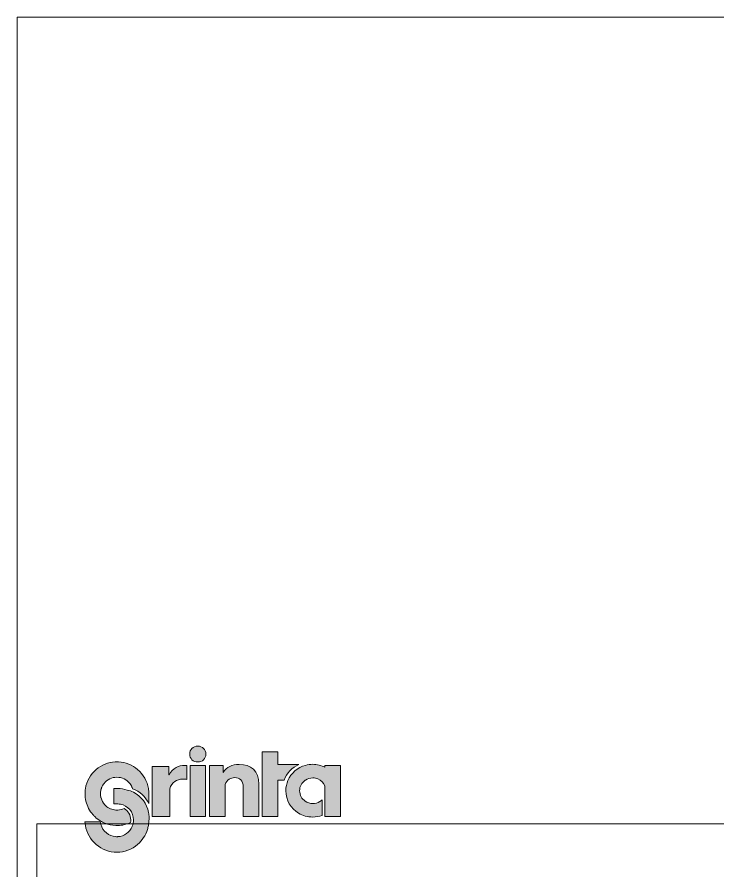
# Model space of a CAD drawing. Extents: x -559 to 4344, y -9538 to 2420.
# Drawn here: x -19 to 883, y 855 to 1953 of the extents above; entities that cross this region are included whole.
import ezdxf

# ---------------------------------------------------------------- set-up
doc = ezdxf.new("R2010")
doc.units = 0
doc.header["$MEASUREMENT"] = 0
doc.layers.add('Layer 1', color=7, linetype='Continuous', lineweight=0)

# ---------------------------------------------------------------- blocks, each defined once
blk = doc.blocks.new('Block_0')
at = {"layer": 'Layer 1', "true_color": 0x0f133d, "transparency": 33554687}
h = blk.add_hatch(color=168, dxfattribs=at)
h.dxf.hatch_style = 2
edge = h.paths.add_edge_path()
edge.add_spline(control_points=[(213.6, 1015.5), (207.5, 1015.5), (203.3, 1011.2), (203.3, 1005.2), (203.3, 999.4), (207.5, 995.1), (213.6, 995.1), (219.6, 995.1), (224, 999.4), (224, 1005.2), (224, 1011.2), (219.6, 1015.5), (213.6, 1015.5)], knot_values=[0, 0, 0, 0, 1, 1, 1, 2, 2, 2, 3, 3, 3, 4, 4, 4, 4], degree=3, periodic=0)
h = blk.add_hatch(color=168, dxfattribs=at)
h.dxf.hatch_style = 2
edge = h.paths.add_edge_path()
edge.add_spline(control_points=[(343.7, 991.7), (343.7, 991.7), (316.5, 991.7), (316.5, 991.7), (316.5, 991.7), (316.5, 1008), (316.5, 1008), (316.5, 1008), (296.5, 1008), (296.5, 1008), (296.5, 1008), (296.5, 924.9), (296.5, 924.9), (296.5, 924.9), (316.5, 924.9), (316.5, 924.9), (316.5, 924.9), (316.5, 971.8), (316.5, 971.8), (316.5, 971.8), (324.7, 971.8), (324.7, 971.8), (328, 980.7), (334.9, 988), (343.7, 991.7)], knot_values=[0, 0, 0, 0, 1, 1, 1, 2, 2, 2, 3, 3, 3, 4, 4, 4, 5, 5, 5, 6, 6, 6, 7, 7, 7, 8, 8, 8, 8], degree=3, periodic=0)
h = blk.add_hatch(color=168, dxfattribs=at)
h.dxf.hatch_style = 2
edge = h.paths.add_edge_path()
edge.add_spline(control_points=[(73.3, 935.5), (74.8, 932.5), (76.6, 929.8), (78.8, 927.4), (79.7, 926.4), (80.6, 925.5), (81.5, 924.6), (81.9, 924.2), (82.3, 923.8), (82.7, 923.5), (85, 921.5), (87.4, 919.8), (90, 918.4), (91.3, 917.7), (92.6, 917.1), (94, 916.5), (98.5, 914.7), (103.3, 913.6), (108.2, 913.4), (108.7, 913.4), (109.2, 913.4), (109.6, 913.4), (110.1, 913.4), (110.5, 913.4), (111, 913.4), (116.6, 913.6), (122.1, 914.9), (127.1, 917.3), (127.3, 918.4), (127.4, 919.5), (127.4, 920.6), (127.4, 926.9), (124, 932.4), (118.8, 935.3), (118.8, 935.3), (118.8, 935.4), (118.8, 935.4), (116.4, 934.2), (113.7, 933.5), (111, 933.3), (110.5, 933.3), (110.1, 933.3), (109.6, 933.3), (109.2, 933.3), (108.7, 933.3), (108.2, 933.3), (105.8, 933.5), (103.5, 934), (101.4, 934.9), (100.1, 935.5), (99, 936.1), (97.8, 936.8), (96.5, 937.7), (95.3, 938.8), (94.2, 940), (91.8, 942.5), (90.1, 945.6), (89.2, 948.9), (89.2, 949), (89.2, 949.1), (89.1, 949.1), (89.1, 949.1), (89.1, 949.2), (89.1, 949.2), (88.7, 950.9), (88.5, 952.6), (88.5, 954.4), (88.5, 956.1), (88.7, 957.7), (89.1, 959.4), (89.1, 959.6), (89.2, 959.7), (89.2, 959.9), (89.3, 960.1), (89.3, 960.3), (89.4, 960.5), (89.5, 960.9), (89.7, 961.3), (89.8, 961.7), (89.8, 961.8), (89.9, 962), (89.9, 962.1), (90.1, 962.5), (90.3, 963), (90.5, 963.5), (90.6, 963.6), (90.6, 963.6), (90.6, 963.7), (90.8, 964.1), (91.1, 964.5), (91.3, 964.9), (91.3, 965), (91.3, 965), (91.4, 965.1), (91.6, 965.5), (91.9, 965.9), (92.1, 966.3), (92.1, 966.3), (92.2, 966.3), (92.2, 966.4), (92.5, 966.8), (92.8, 967.2), (93.1, 967.5), (93.1, 967.6), (93.1, 967.6), (93.1, 967.6), (97, 972.5), (103, 975.5), (109.6, 975.5), (116.2, 975.5), (122.2, 972.5), (126.1, 967.6), (126.2, 967.6), (126.2, 967.6), (126.2, 967.5), (126.5, 967.2), (126.8, 966.8), (127, 966.4), (127.1, 966.3), (127.1, 966.3), (127.1, 966.3), (127.4, 965.9), (127.6, 965.5), (127.9, 965.1), (127.9, 965), (127.9, 965), (128, 964.9), (128.2, 964.5), (128.4, 964.1), (128.6, 963.7), (128.6, 963.6), (128.7, 963.6), (128.7, 963.5), (128.9, 963), (129.1, 962.6), (129.3, 962.1), (129.4, 961.9), (129.4, 961.8), (129.4, 961.7), (129.6, 961.4), (129.7, 961.1), (129.8, 960.7), (139, 957.4), (146.5, 950.5), (150.6, 941.6), (150.6, 941.6), (150.8, 956.4), (150.8, 956.4), (150.8, 956.4), (150.8, 956.4), (150.8, 956.4), (150.8, 956.4), (150.8, 956.4), (150.8, 956.4), (150.8, 956.4), (150.8, 956.4), (150.8, 956.4), (150.8, 956.4), (150.1, 961), (150.1, 961), (148.6, 970.5), (143.7, 979.2), (136.3, 985.5), (129.4, 991.4), (120.8, 994.9), (111.7, 995.4), (111.7, 995.4), (111.7, 995.3), (111.7, 995.3), (111, 995.4), (110.3, 995.4), (109.6, 995.4), (108.9, 995.4), (108.2, 995.4), (107.5, 995.3), (107.5, 995.3), (107.5, 995.4), (107.5, 995.4), (98.5, 994.9), (89.8, 991.4), (82.9, 985.5), (75.6, 979.2), (70.7, 970.5), (69.1, 961), (68.8, 958.8), (68.6, 956.6), (68.6, 954.4), (68.6, 954.4), (68.6, 954.4), (68.6, 954.4), (68.6, 947.8), (70.2, 941.3), (73.3, 935.5)], knot_values=[0, 0, 0, 0, 1, 1, 1, 2, 2, 2, 3, 3, 3, 4, 4, 4, 5, 5, 5, 6, 6, 6, 7, 7, 7, 8, 8, 8, 9, 9, 9, 10, 10, 10, 11, 11, 11, 12, 12, 12, 13, 13, 13, 14, 14, 14, 15, 15, 15, 16, 16, 16, 17, 17, 17, 18, 18, 18, 19, 19, 19, 20, 20, 20, 21, 21, 21, 22, 22, 22, 23, 23, 23, 24, 24, 24, 25, 25, 25, 26, 26, 26, 27, 27, 27, 28, 28, 28, 29, 29, 29, 30, 30, 30, 31, 31, 31, 32, 32, 32, 33, 33, 33, 34, 34, 34, 35, 35, 35, 36, 36, 36, 37, 37, 37, 38, 38, 38, 39, 39, 39, 40, 40, 40, 41, 41, 41, 42, 42, 42, 43, 43, 43, 44, 44, 44, 45, 45, 45, 46, 46, 46, 47, 47, 47, 48, 48, 48, 49, 49, 49, 50, 50, 50, 51, 51, 51, 52, 52, 52, 53, 53, 53, 54, 54, 54, 55, 55, 55, 56, 56, 56, 57, 57, 57, 58, 58, 58, 59, 59, 59, 60, 60, 60, 61, 61, 61, 62, 62, 62, 63, 63, 63, 64, 64, 64, 64], degree=3, periodic=0)
h = blk.add_hatch(color=168, dxfattribs=at)
h.dxf.hatch_style = 2
edge = h.paths.add_edge_path()
edge.add_spline(control_points=[(196.6, 990.7), (189.3, 990.4), (181.5, 987.8), (176.8, 978.4), (176.8, 978.4), (176.6, 978.4), (176.6, 978.4), (176.6, 978.4), (176.6, 989.4), (176.6, 989.4), (176.6, 989.4), (154.9, 989.4), (154.9, 989.4), (154.9, 989.4), (154.9, 924.9), (154.9, 924.9), (154.9, 924.9), (177.5, 924.9), (177.5, 924.9), (177.5, 924.9), (177.5, 960.4), (177.5, 960.4), (180, 969), (186.6, 972.9), (194, 973.2), (195.8, 973.3), (197.7, 973.2), (199.4, 972.5), (199.4, 972.5), (199.4, 990.5), (199.4, 990.5), (198.7, 990.7), (197.7, 990.8), (196.6, 990.7)], knot_values=[0, 0, 0, 0, 1, 1, 1, 2, 2, 2, 3, 3, 3, 4, 4, 4, 5, 5, 5, 6, 6, 6, 7, 7, 7, 8, 8, 8, 9, 9, 9, 10, 10, 10, 11, 11, 11, 11], degree=3, periodic=0)
h = blk.add_hatch(color=168, dxfattribs=at)
h.dxf.hatch_style = 2
h.paths.add_polyline_path([(203.7, 924.9), (223.6, 924.9), (223.6, 990.8), (203.7, 990.8)])
h = blk.add_hatch(color=168, dxfattribs=at)
h.dxf.hatch_style = 2
edge = h.paths.add_edge_path()
edge.add_spline(control_points=[(266.7, 992), (257.8, 992), (250.6, 988.4), (246.2, 981.8), (246.2, 981.8), (246.2, 990.8), (246.2, 990.8), (246.2, 990.8), (228.6, 990.8), (228.6, 990.8), (228.6, 990.8), (228.6, 924.9), (228.6, 924.9), (228.6, 924.9), (248.7, 924.9), (248.7, 924.9), (248.7, 924.9), (248.7, 966.2), (248.7, 966.2), (251.1, 972.2), (256.2, 975), (261, 975), (267.7, 975), (272.1, 971.5), (272, 962.4), (272, 962.4), (272, 924.9), (272, 924.9), (272, 924.9), (292.1, 924.9), (292.1, 924.9), (292.1, 924.9), (292.1, 966.8), (292.1, 966.8), (292.1, 983.6), (282.2, 992), (266.7, 992)], knot_values=[0, 0, 0, 0, 1, 1, 1, 2, 2, 2, 3, 3, 3, 4, 4, 4, 5, 5, 5, 6, 6, 6, 7, 7, 7, 8, 8, 8, 9, 9, 9, 10, 10, 10, 11, 11, 11, 12, 12, 12, 12], degree=3, periodic=0)
h = blk.add_hatch(color=168, dxfattribs=at)
h.dxf.hatch_style = 2
edge = h.paths.add_edge_path()
edge.add_spline(control_points=[(377, 990.8), (377, 990.8), (377, 988.4), (377, 988.4), (372.4, 990.7), (367.1, 992.1), (361.5, 992.1), (358.3, 992.1), (355.2, 991.6), (352.2, 990.8), (342, 988), (333.7, 980.8), (329.6, 971.4), (327.8, 967.3), (326.8, 962.9), (326.8, 958.2), (326.8, 946), (333.4, 935.3), (343.3, 929.3), (348.6, 926.1), (354.8, 924.3), (361.5, 924.3), (365.7, 924.3), (369.7, 925), (373.4, 926.3), (373.4, 926.3), (373.4, 946.4), (373.4, 946.4), (372.5, 945.6), (371.5, 944.8), (370.5, 944.2), (367.9, 942.6), (364.8, 941.7), (361.5, 941.7), (358, 941.7), (354.7, 942.7), (351.9, 944.6), (347.5, 947.6), (344.6, 952.5), (344.6, 958.2), (344.6, 963.6), (347.3, 968.4), (351.5, 971.4), (351.7, 971.6), (352, 971.8), (352.2, 971.9), (354.9, 973.7), (358.1, 974.7), (361.5, 974.7), (363.9, 974.7), (366.1, 974.2), (368.2, 973.3), (372.2, 971.6), (375.3, 968.5), (377, 964.6), (377, 964.6), (377, 924.9), (377, 924.9), (377, 924.9), (397, 924.9), (397, 924.9), (397, 924.9), (397, 990.8), (397, 990.8), (397, 990.8), (377, 990.8), (377, 990.8)], knot_values=[0, 0, 0, 0, 1, 1, 1, 2, 2, 2, 3, 3, 3, 4, 4, 4, 5, 5, 5, 6, 6, 6, 7, 7, 7, 8, 8, 8, 9, 9, 9, 10, 10, 10, 11, 11, 11, 12, 12, 12, 13, 13, 13, 14, 14, 14, 15, 15, 15, 16, 16, 16, 17, 17, 17, 18, 18, 18, 19, 19, 19, 20, 20, 20, 21, 21, 21, 22, 22, 22, 22], degree=3, periodic=0)
h = blk.add_hatch(color=168, dxfattribs=at)
h.dxf.hatch_style = 2
edge = h.paths.add_edge_path()
edge.add_spline(control_points=[(130.9, 956.1), (128.3, 957.4), (125.6, 958.4), (122.7, 959), (119, 960.3), (115, 961), (111, 961.2), (111, 961.2), (111, 961.1), (111, 961.1), (110.5, 961.1), (110.1, 961.2), (109.6, 961.2), (109.6, 961.2), (106.9, 961.2), (106.9, 961.2), (106.9, 961.2), (105.7, 961.2), (105.7, 961.2), (105.7, 961.2), (105.7, 960.8), (105.7, 960.8), (105.7, 960.8), (105.7, 958.7), (105.7, 958.7), (105.7, 958.7), (105.7, 941.3), (105.7, 941.3), (105.7, 941.3), (109.6, 941.3), (109.6, 941.3), (110.1, 941.3), (110.5, 941.3), (111, 941.2), (111, 941.2), (111, 941.2), (111, 941.2), (111.9, 941.1), (112.9, 941), (113.8, 940.9), (113.9, 940.9), (114.1, 940.8), (114.2, 940.8), (123.7, 939.1), (131, 930.7), (131, 920.6), (131, 917.8), (130.4, 915), (129.4, 912.6), (129.3, 912.4), (129.2, 912.2), (129.1, 912.1), (126.1, 904.7), (119.1, 899.6), (111, 899.1), (110.5, 899), (110.1, 899), (109.6, 899), (109.2, 899), (108.7, 899), (108.2, 899.1), (99.1, 899.7), (91.3, 906.1), (89.1, 915.1), (89.1, 915.1), (88.3, 918.2), (88.3, 918.2), (88.3, 918.2), (82.5, 918.2), (82.5, 918.2), (82.5, 918.2), (79, 918.2), (79, 918.2), (79, 918.2), (68.4, 918.2), (68.4, 918.2), (68.4, 918.2), (68.4, 918.1), (68.4, 918.1), (68.4, 918.1), (68.4, 918.1), (68.4, 918.1), (68.4, 918.1), (69.1, 913.5), (69.1, 913.5), (70.7, 904), (75.6, 895.3), (82.9, 889), (90.4, 882.6), (99.8, 879.1), (109.6, 879.1), (119.4, 879.1), (128.9, 882.6), (136.3, 889), (142.3, 894.2), (146.6, 900.9), (148.9, 908.3), (149.4, 910), (149.8, 911.8), (150.1, 913.5), (150.4, 915.1), (150.5, 916.8), (150.6, 918.4), (150.9, 920.1), (151, 921.9), (151, 923.7), (151, 925.9), (150.8, 928.1), (150.4, 930.2), (148.3, 941.6), (140.9, 951.1), (130.9, 956.1)], knot_values=[0, 0, 0, 0, 1, 1, 1, 2, 2, 2, 3, 3, 3, 4, 4, 4, 5, 5, 5, 6, 6, 6, 7, 7, 7, 8, 8, 8, 9, 9, 9, 10, 10, 10, 11, 11, 11, 12, 12, 12, 13, 13, 13, 14, 14, 14, 15, 15, 15, 16, 16, 16, 17, 17, 17, 18, 18, 18, 19, 19, 19, 20, 20, 20, 21, 21, 21, 22, 22, 22, 23, 23, 23, 24, 24, 24, 25, 25, 25, 26, 26, 26, 27, 27, 27, 28, 28, 28, 29, 29, 29, 30, 30, 30, 31, 31, 31, 32, 32, 32, 33, 33, 33, 34, 34, 34, 35, 35, 35, 36, 36, 36, 37, 37, 37, 37], degree=3, periodic=0)
at = {"layer": 'Layer 1'}
blk.add_lwpolyline([(203.7, 924.9), (223.6, 924.9), (223.6, 990.8), (203.7, 990.8)], close=True, dxfattribs=at)
for points, knots in [([(213.6, 1015.5), (207.5, 1015.5), (203.3, 1011.2), (203.3, 1005.2), (203.3, 999.4), (207.5, 995.1), (213.6, 995.1), (219.6, 995.1), (224, 999.4), (224, 1005.2), (224, 1011.2), (219.6, 1015.5), (213.6, 1015.5)], [0, 0, 0, 0, 1, 1, 1, 2, 2, 2, 3, 3, 3, 4, 4, 4, 4]), ([(343.7, 991.7), (343.7, 991.7), (316.5, 991.7), (316.5, 991.7), (316.5, 991.7), (316.5, 1008), (316.5, 1008), (316.5, 1008), (296.5, 1008), (296.5, 1008), (296.5, 1008), (296.5, 924.9), (296.5, 924.9), (296.5, 924.9), (316.5, 924.9), (316.5, 924.9), (316.5, 924.9), (316.5, 971.8), (316.5, 971.8), (316.5, 971.8), (324.7, 971.8), (324.7, 971.8), (328, 980.7), (334.9, 988), (343.7, 991.7)], [0, 0, 0, 0, 1, 1, 1, 2, 2, 2, 3, 3, 3, 4, 4, 4, 5, 5, 5, 6, 6, 6, 7, 7, 7, 8, 8, 8, 8]), ([(73.3, 935.5), (74.8, 932.5), (76.6, 929.8), (78.8, 927.4), (79.7, 926.4), (80.6, 925.5), (81.5, 924.6), (81.9, 924.2), (82.3, 923.8), (82.7, 923.5), (85, 921.5), (87.4, 919.8), (90, 918.4), (91.3, 917.7), (92.6, 917.1), (94, 916.5), (98.5, 914.7), (103.3, 913.6), (108.2, 913.4), (108.7, 913.4), (109.2, 913.4), (109.6, 913.4), (110.1, 913.4), (110.5, 913.4), (111, 913.4), (116.6, 913.6), (122.1, 914.9), (127.1, 917.3), (127.3, 918.4), (127.4, 919.5), (127.4, 920.6), (127.4, 926.9), (124, 932.4), (118.8, 935.3), (118.8, 935.3), (118.8, 935.4), (118.8, 935.4), (116.4, 934.2), (113.7, 933.5), (111, 933.3), (110.5, 933.3), (110.1, 933.3), (109.6, 933.3), (109.2, 933.3), (108.7, 933.3), (108.2, 933.3), (105.8, 933.5), (103.5, 934), (101.4, 934.9), (100.1, 935.5), (99, 936.1), (97.8, 936.8), (96.5, 937.7), (95.3, 938.8), (94.2, 940), (91.8, 942.5), (90.1, 945.6), (89.2, 948.9), (89.2, 949), (89.2, 949.1), (89.1, 949.1), (89.1, 949.1), (89.1, 949.2), (89.1, 949.2), (88.7, 950.9), (88.5, 952.6), (88.5, 954.4), (88.5, 956.1), (88.7, 957.7), (89.1, 959.4), (89.1, 959.6), (89.2, 959.7), (89.2, 959.9), (89.3, 960.1), (89.3, 960.3), (89.4, 960.5), (89.5, 960.9), (89.7, 961.3), (89.8, 961.7), (89.8, 961.8), (89.9, 962), (89.9, 962.1), (90.1, 962.5), (90.3, 963), (90.5, 963.5), (90.6, 963.6), (90.6, 963.6), (90.6, 963.7), (90.8, 964.1), (91.1, 964.5), (91.3, 964.9), (91.3, 965), (91.3, 965), (91.4, 965.1), (91.6, 965.5), (91.9, 965.9), (92.1, 966.3), (92.1, 966.3), (92.2, 966.3), (92.2, 966.4), (92.5, 966.8), (92.8, 967.2), (93.1, 967.5), (93.1, 967.6), (93.1, 967.6), (93.1, 967.6), (97, 972.5), (103, 975.5), (109.6, 975.5), (116.2, 975.5), (122.2, 972.5), (126.1, 967.6), (126.2, 967.6), (126.2, 967.6), (126.2, 967.5), (126.5, 967.2), (126.8, 966.8), (127, 966.4), (127.1, 966.3), (127.1, 966.3), (127.1, 966.3), (127.4, 965.9), (127.6, 965.5), (127.9, 965.1), (127.9, 965), (127.9, 965), (128, 964.9), (128.2, 964.5), (128.4, 964.1), (128.6, 963.7), (128.6, 963.6), (128.7, 963.6), (128.7, 963.5), (128.9, 963), (129.1, 962.6), (129.3, 962.1), (129.4, 961.9), (129.4, 961.8), (129.4, 961.7), (129.6, 961.4), (129.7, 961.1), (129.8, 960.7), (139, 957.4), (146.5, 950.5), (150.6, 941.6), (150.6, 941.6), (150.8, 956.4), (150.8, 956.4), (150.8, 956.4), (150.8, 956.4), (150.8, 956.4), (150.8, 956.4), (150.8, 956.4), (150.8, 956.4), (150.8, 956.4), (150.8, 956.4), (150.8, 956.4), (150.8, 956.4), (150.1, 961), (150.1, 961), (148.6, 970.5), (143.7, 979.2), (136.3, 985.5), (129.4, 991.4), (120.8, 994.9), (111.7, 995.4), (111.7, 995.4), (111.7, 995.3), (111.7, 995.3), (111, 995.4), (110.3, 995.4), (109.6, 995.4), (108.9, 995.4), (108.2, 995.4), (107.5, 995.3), (107.5, 995.3), (107.5, 995.4), (107.5, 995.4), (98.5, 994.9), (89.8, 991.4), (82.9, 985.5), (75.6, 979.2), (70.7, 970.5), (69.1, 961), (68.8, 958.8), (68.6, 956.6), (68.6, 954.4), (68.6, 954.4), (68.6, 954.4), (68.6, 954.4), (68.6, 947.8), (70.2, 941.3), (73.3, 935.5)], [0, 0, 0, 0, 1, 1, 1, 2, 2, 2, 3, 3, 3, 4, 4, 4, 5, 5, 5, 6, 6, 6, 7, 7, 7, 8, 8, 8, 9, 9, 9, 10, 10, 10, 11, 11, 11, 12, 12, 12, 13, 13, 13, 14, 14, 14, 15, 15, 15, 16, 16, 16, 17, 17, 17, 18, 18, 18, 19, 19, 19, 20, 20, 20, 21, 21, 21, 22, 22, 22, 23, 23, 23, 24, 24, 24, 25, 25, 25, 26, 26, 26, 27, 27, 27, 28, 28, 28, 29, 29, 29, 30, 30, 30, 31, 31, 31, 32, 32, 32, 33, 33, 33, 34, 34, 34, 35, 35, 35, 36, 36, 36, 37, 37, 37, 38, 38, 38, 39, 39, 39, 40, 40, 40, 41, 41, 41, 42, 42, 42, 43, 43, 43, 44, 44, 44, 45, 45, 45, 46, 46, 46, 47, 47, 47, 48, 48, 48, 49, 49, 49, 50, 50, 50, 51, 51, 51, 52, 52, 52, 53, 53, 53, 54, 54, 54, 55, 55, 55, 56, 56, 56, 57, 57, 57, 58, 58, 58, 59, 59, 59, 60, 60, 60, 61, 61, 61, 62, 62, 62, 63, 63, 63, 64, 64, 64, 64]), ([(196.6, 990.7), (189.3, 990.4), (181.5, 987.8), (176.8, 978.4), (176.8, 978.4), (176.6, 978.4), (176.6, 978.4), (176.6, 978.4), (176.6, 989.4), (176.6, 989.4), (176.6, 989.4), (154.9, 989.4), (154.9, 989.4), (154.9, 989.4), (154.9, 924.9), (154.9, 924.9), (154.9, 924.9), (177.5, 924.9), (177.5, 924.9), (177.5, 924.9), (177.5, 960.4), (177.5, 960.4), (180, 969), (186.6, 972.9), (194, 973.2), (195.8, 973.3), (197.7, 973.2), (199.4, 972.5), (199.4, 972.5), (199.4, 990.5), (199.4, 990.5), (198.7, 990.7), (197.7, 990.8), (196.6, 990.7)], [0, 0, 0, 0, 1, 1, 1, 2, 2, 2, 3, 3, 3, 4, 4, 4, 5, 5, 5, 6, 6, 6, 7, 7, 7, 8, 8, 8, 9, 9, 9, 10, 10, 10, 11, 11, 11, 11]), ([(266.7, 992), (257.8, 992), (250.6, 988.4), (246.2, 981.8), (246.2, 981.8), (246.2, 990.8), (246.2, 990.8), (246.2, 990.8), (228.6, 990.8), (228.6, 990.8), (228.6, 990.8), (228.6, 924.9), (228.6, 924.9), (228.6, 924.9), (248.7, 924.9), (248.7, 924.9), (248.7, 924.9), (248.7, 966.2), (248.7, 966.2), (251.1, 972.2), (256.2, 975), (261, 975), (267.7, 975), (272.1, 971.5), (272, 962.4), (272, 962.4), (272, 924.9), (272, 924.9), (272, 924.9), (292.1, 924.9), (292.1, 924.9), (292.1, 924.9), (292.1, 966.8), (292.1, 966.8), (292.1, 983.6), (282.2, 992), (266.7, 992)], [0, 0, 0, 0, 1, 1, 1, 2, 2, 2, 3, 3, 3, 4, 4, 4, 5, 5, 5, 6, 6, 6, 7, 7, 7, 8, 8, 8, 9, 9, 9, 10, 10, 10, 11, 11, 11, 12, 12, 12, 12]), ([(377, 990.8), (377, 990.8), (377, 988.4), (377, 988.4), (372.4, 990.7), (367.1, 992.1), (361.5, 992.1), (358.3, 992.1), (355.2, 991.6), (352.2, 990.8), (342, 988), (333.7, 980.8), (329.6, 971.4), (327.8, 967.3), (326.8, 962.9), (326.8, 958.2), (326.8, 946), (333.4, 935.3), (343.3, 929.3), (348.6, 926.1), (354.8, 924.3), (361.5, 924.3), (365.7, 924.3), (369.7, 925), (373.4, 926.3), (373.4, 926.3), (373.4, 946.4), (373.4, 946.4), (372.5, 945.6), (371.5, 944.8), (370.5, 944.2), (367.9, 942.6), (364.8, 941.7), (361.5, 941.7), (358, 941.7), (354.7, 942.7), (351.9, 944.6), (347.5, 947.6), (344.6, 952.5), (344.6, 958.2), (344.6, 963.6), (347.3, 968.4), (351.5, 971.4), (351.7, 971.6), (352, 971.8), (352.2, 971.9), (354.9, 973.7), (358.1, 974.7), (361.5, 974.7), (363.9, 974.7), (366.1, 974.2), (368.2, 973.3), (372.2, 971.6), (375.3, 968.5), (377, 964.6), (377, 964.6), (377, 924.9), (377, 924.9), (377, 924.9), (397, 924.9), (397, 924.9), (397, 924.9), (397, 990.8), (397, 990.8), (397, 990.8), (377, 990.8), (377, 990.8)], [0, 0, 0, 0, 1, 1, 1, 2, 2, 2, 3, 3, 3, 4, 4, 4, 5, 5, 5, 6, 6, 6, 7, 7, 7, 8, 8, 8, 9, 9, 9, 10, 10, 10, 11, 11, 11, 12, 12, 12, 13, 13, 13, 14, 14, 14, 15, 15, 15, 16, 16, 16, 17, 17, 17, 18, 18, 18, 19, 19, 19, 20, 20, 20, 21, 21, 21, 22, 22, 22, 22]), ([(130.9, 956.1), (128.3, 957.4), (125.6, 958.4), (122.7, 959), (119, 960.3), (115, 961), (111, 961.2), (111, 961.2), (111, 961.1), (111, 961.1), (110.5, 961.1), (110.1, 961.2), (109.6, 961.2), (109.6, 961.2), (106.9, 961.2), (106.9, 961.2), (106.9, 961.2), (105.7, 961.2), (105.7, 961.2), (105.7, 961.2), (105.7, 960.8), (105.7, 960.8), (105.7, 960.8), (105.7, 958.7), (105.7, 958.7), (105.7, 958.7), (105.7, 941.3), (105.7, 941.3), (105.7, 941.3), (109.6, 941.3), (109.6, 941.3), (110.1, 941.3), (110.5, 941.3), (111, 941.2), (111, 941.2), (111, 941.2), (111, 941.2), (111.9, 941.1), (112.9, 941), (113.8, 940.9), (113.9, 940.9), (114.1, 940.8), (114.2, 940.8), (123.7, 939.1), (131, 930.7), (131, 920.6), (131, 917.8), (130.4, 915), (129.4, 912.6), (129.3, 912.4), (129.2, 912.2), (129.1, 912.1), (126.1, 904.7), (119.1, 899.6), (111, 899.1), (110.5, 899), (110.1, 899), (109.6, 899), (109.2, 899), (108.7, 899), (108.2, 899.1), (99.1, 899.7), (91.3, 906.1), (89.1, 915.1), (89.1, 915.1), (88.3, 918.2), (88.3, 918.2), (88.3, 918.2), (82.5, 918.2), (82.5, 918.2), (82.5, 918.2), (79, 918.2), (79, 918.2), (79, 918.2), (68.4, 918.2), (68.4, 918.2), (68.4, 918.2), (68.4, 918.1), (68.4, 918.1), (68.4, 918.1), (68.4, 918.1), (68.4, 918.1), (68.4, 918.1), (69.1, 913.5), (69.1, 913.5), (70.7, 904), (75.6, 895.3), (82.9, 889), (90.4, 882.6), (99.8, 879.1), (109.6, 879.1), (119.4, 879.1), (128.9, 882.6), (136.3, 889), (142.3, 894.2), (146.6, 900.9), (148.9, 908.3), (149.4, 910), (149.8, 911.8), (150.1, 913.5), (150.4, 915.1), (150.5, 916.8), (150.6, 918.4), (150.9, 920.1), (151, 921.9), (151, 923.7), (151, 925.9), (150.8, 928.1), (150.4, 930.2), (148.3, 941.6), (140.9, 951.1), (130.9, 956.1)], [0, 0, 0, 0, 1, 1, 1, 2, 2, 2, 3, 3, 3, 4, 4, 4, 5, 5, 5, 6, 6, 6, 7, 7, 7, 8, 8, 8, 9, 9, 9, 10, 10, 10, 11, 11, 11, 12, 12, 12, 13, 13, 13, 14, 14, 14, 15, 15, 15, 16, 16, 16, 17, 17, 17, 18, 18, 18, 19, 19, 19, 20, 20, 20, 21, 21, 21, 22, 22, 22, 23, 23, 23, 24, 24, 24, 25, 25, 25, 26, 26, 26, 27, 27, 27, 28, 28, 28, 29, 29, 29, 30, 30, 30, 31, 31, 31, 32, 32, 32, 33, 33, 33, 34, 34, 34, 35, 35, 35, 36, 36, 36, 37, 37, 37, 37])]:
    blk.add_open_spline(points, degree=3, knots=knots, dxfattribs=at)
blk = doc.blocks.new('Block_2')
at = {"layer": 'Layer 1'}
blk.add_lwpolyline([(-18.8, 1952.9), (2392.9, 1952.9), (2392.9, -757.6), (-18.8, -757.6)], close=True, dxfattribs=at)
blk = doc.blocks.new('Block_1')
at = {"layer": 'Layer 1'}
blk.add_blockref('Block_2', (0, 0), dxfattribs=at)

msp = doc.modelspace()

# ---------------------------------------------------------------- linework, layer by layer
at = {"layer": 'Layer 1'}
msp.add_lwpolyline([(1918.7, 82.9), (6.6, 82.9), (6.6, 915.4), (1918.7, 915.4)], close=True, dxfattribs=at)

# ---------------------------------------------------------------- block references
for name in ['Block_1', 'Block_0']:
    msp.add_blockref(name, (0, 0), dxfattribs=at)

doc.saveas('drawing.dxf')
